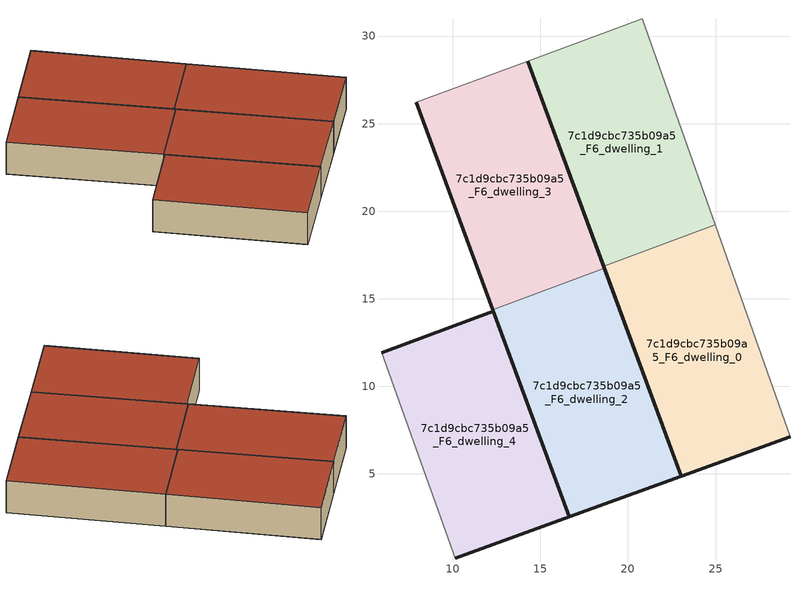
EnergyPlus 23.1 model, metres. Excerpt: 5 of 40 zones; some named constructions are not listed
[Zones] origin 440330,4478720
7c1d9cbc735b09a5_F6_dwelling_0
 floor to 7c1d9cbc735b09a5_F5_dwelling_0 (EU_floor_Construction): 29.25,7.13 24.97,19.22 18.6,16.87 23.04,4.88 z18
 wall outside (EU_wall_Construction): 29.25,7.13 23.04,4.88 18.6,16.87 z18:21
 wall to 7c1d9cbc735b09a5_F6_dwelling_1 (EU_wall_Construction): 18.6,16.87 24.97,19.22 z18:21
 wall adiabatic (EU_wall_Construction): 24.97,19.22 29.25,7.13 z18:21
 roof outside (EU_roof_Construction): 24.97,19.22 29.25,7.13 23.04,4.88 18.6,16.87 z21
7c1d9cbc735b09a5_F6_dwelling_1
 floor to 7c1d9cbc735b09a5_F5_dwelling_1 (EU_floor_Construction): 24.97,19.22 20.81,30.99 14.28,28.58 18.6,16.87 z18
 wall outside (EU_wall_Construction): 18.6,16.87 14.28,28.58 z18:21
 wall adiabatic (EU_wall_Construction): 14.28,28.58 20.81,30.99 24.97,19.22 z18:21
 roof outside (EU_roof_Construction): 20.81,30.99 24.97,19.22 18.6,16.87 14.28,28.58 z21
7c1d9cbc735b09a5_F6_dwelling_2
 floor to 7c1d9cbc735b09a5_F5_dwelling_2 (EU_floor_Construction): 23.04,4.88 18.65,16.74 12.28,14.38 16.65,2.56 z18
 wall outside (EU_wall_Construction): 18.65,16.74 23.04,4.88 16.65,2.56 12.28,14.38 z18:21
 wall to 7c1d9cbc735b09a5_F6_dwelling_3 (EU_wall_Construction): 12.28,14.38 18.65,16.74 z18:21
 roof outside (EU_roof_Construction): 18.65,16.74 23.04,4.88 16.65,2.56 12.28,14.38 z21
7c1d9cbc735b09a5_F6_dwelling_3
 floor to 7c1d9cbc735b09a5_F5_dwelling_3 (EU_floor_Construction): 18.65,16.74 14.28,28.58 7.9,26.22 12.28,14.38 z18
 wall outside (EU_wall_Construction): 14.28,28.58 18.65,16.74 / 12.28,14.38 7.9,26.22 z18:21
 wall adiabatic (EU_wall_Construction): 7.9,26.22 14.28,28.58 z18:21
 roof outside (EU_roof_Construction): 14.28,28.58 18.65,16.74 12.28,14.38 7.9,26.22 z21
7c1d9cbc735b09a5_F6_dwelling_4
 floor to 7c1d9cbc735b09a5_F5_dwelling_4 (EU_floor_Construction): 16.65,2.56 12.31,14.29 5.93,11.93 10.13,0.19 z18
 wall outside (EU_wall_Construction): 5.93,11.93 12.31,14.29 16.65,2.56 10.13,0.19 z18:21
 wall adiabatic (EU_wall_Construction): 10.13,0.19 5.93,11.93 z18:21
 roof outside (EU_roof_Construction): 12.31,14.29 16.65,2.56 10.13,0.19 5.93,11.93 z21
[HVACTEMPLATE:THERMOSTAT] Constant Heating Setpoint=20; Constant Cooling Setpoint=50
EU_HeatOnly_7c1d9cbc735b09a5_F0_dwelling_0; EU_HeatOnly_7c1d9cbc735b09a5_F0_dwelling_1; EU_HeatOnly_7c1d9cbc735b09a5_F0_dwelling_2; EU_HeatOnly_7c1d9cbc735b09a5_F0_dwelling_3; EU_HeatOnly_7c1d9cbc735b09a5_F0_dwelling_4; EU_HeatOnly_7c1d9cbc735b09a5_F0_dwelling_5; EU_HeatOnly_7c1d9cbc735b09a5_F1_dwelling_0; EU_HeatOnly_7c1d9cbc735b09a5_F1_dwelling_1; EU_HeatOnly_7c1d9cbc735b09a5_F1_dwelling_2; EU_HeatOnly_7c1d9cbc735b09a5_F1_dwelling_3; EU_HeatOnly_7c1d9cbc735b09a5_F1_dwelling_4; EU_HeatOnly_7c1d9cbc735b09a5_F1_dwelling_5; EU_HeatOnly_7c1d9cbc735b09a5_F2_dwelling_0; EU_HeatOnly_7c1d9cbc735b09a5_F2_dwelling_1; EU_HeatOnly_7c1d9cbc735b09a5_F2_dwelling_2; EU_HeatOnly_7c1d9cbc735b09a5_F2_dwelling_3; EU_HeatOnly_7c1d9cbc735b09a5_F2_dwelling_4; EU_HeatOnly_7c1d9cbc735b09a5_F2_dwelling_5; EU_HeatOnly_7c1d9cbc735b09a5_F3_dwelling_0; EU_HeatOnly_7c1d9cbc735b09a5_F3_dwelling_1; EU_HeatOnly_7c1d9cbc735b09a5_F3_dwelling_2; EU_HeatOnly_7c1d9cbc735b09a5_F3_dwelling_3; EU_HeatOnly_7c1d9cbc735b09a5_F3_dwelling_4; EU_HeatOnly_7c1d9cbc735b09a5_F3_dwelling_5; EU_HeatOnly_7c1d9cbc735b09a5_F4_dwelling_0; EU_HeatOnly_7c1d9cbc735b09a5_F4_dwelling_1; EU_HeatOnly_7c1d9cbc735b09a5_F4_dwelling_2; EU_HeatOnly_7c1d9cbc735b09a5_F4_dwelling_3; EU_HeatOnly_7c1d9cbc735b09a5_F4_dwelling_4; EU_HeatOnly_7c1d9cbc735b09a5_F4_dwelling_5; EU_HeatOnly_7c1d9cbc735b09a5_F5_dwelling_0; EU_HeatOnly_7c1d9cbc735b09a5_F5_dwelling_1; EU_HeatOnly_7c1d9cbc735b09a5_F5_dwelling_2; EU_HeatOnly_7c1d9cbc735b09a5_F5_dwelling_3; EU_HeatOnly_7c1d9cbc735b09a5_F5_dwelling_4; EU_HeatOnly_7c1d9cbc735b09a5_F6_dwelling_0; EU_HeatOnly_7c1d9cbc735b09a5_F6_dwelling_1; EU_HeatOnly_7c1d9cbc735b09a5_F6_dwelling_2; EU_HeatOnly_7c1d9cbc735b09a5_F6_dwelling_3; EU_HeatOnly_7c1d9cbc735b09a5_F6_dwelling_4
[SCHEDULE:CONSTANT]
Name | Hourly Value
EU_AlwaysOn | 1
EU_CoolingOff | 0
[SCHEDULE:FILE] Column Number=1; Rows to Skip at Top=0; Number of Hours of Data=8760; Column Separator=Comma; Interpolate to Timestep=No; Minutes per Item=60; Adjust Schedule for Daylight Savings=Yes
Name | File
EU_Step8_GainSchedule_7c1d9cbc735b09a5_F6_dwelling_2_f000 | ../../schedules/7c1d9cbc735b09a5/7c1d9cbc735b09a5_F6_dwelling_2_f000_gain.csv
EU_Step8_GainSchedule_7c1d9cbc735b09a5_F6_dwelling_3_f000 | ../../schedules/7c1d9cbc735b09a5/7c1d9cbc735b09a5_F6_dwelling_3_f000_gain.csv
EU_Step8_GainSchedule_7c1d9cbc735b09a5_F6_dwelling_4_f000 | ../../schedules/7c1d9cbc735b09a5/7c1d9cbc735b09a5_F6_dwelling_4_f000_gain.csv
